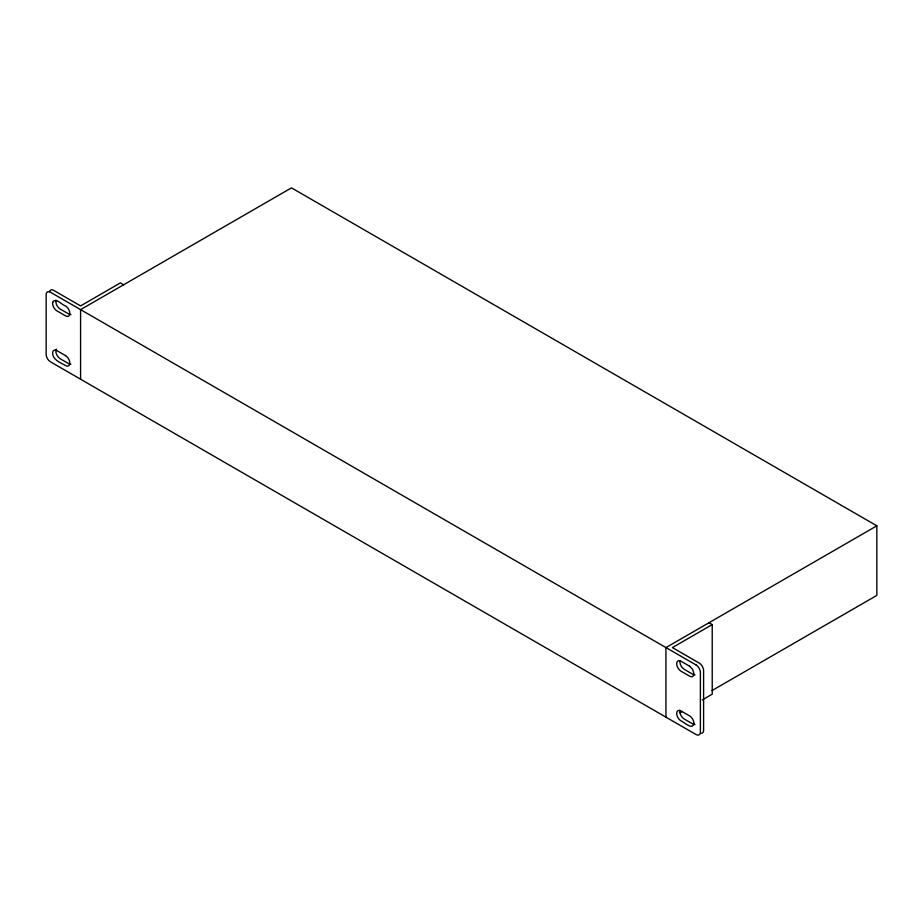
<?xml version="1.0" encoding="UTF-8"?>
<svg xmlns="http://www.w3.org/2000/svg" width="923" height="923" viewBox="0 0 923 923"><rect width="100%" height="100%" fill="white"/><g stroke="black" fill="none" stroke-linecap="round" stroke-linejoin="round"><path stroke-width="1.38" d="M712.118 690.508L876.85 595.404L876.85 525.822L665.945 647.588L665.945 717.159M702.265 699.922L712.221 694.177L712.221 624.594L672.405 647.588L699.299 663.118A6.092 3.519 60 0 1 703.603 670.571L703.603 730.208A6.092 3.519 60 0 1 701.457 733.277M679.87 712.856L682.351 711.414M876.85 525.822L291.483 187.865L80.578 309.632L80.578 379.203M123.624 284.78L120.394 282.911L80.578 305.905L53.684 290.364A6.092 3.519 60 0 0 49.53 291.656M708.991 622.737L712.221 624.594M680.078 660.672A6.092 3.519 60 0 0 684.231 669.325L692.838 674.298A6.092 3.519 60 0 0 694.996 674.875M680.078 710.364A6.092 3.519 60 0 0 684.231 719.029L692.838 723.99A6.092 3.519 60 0 0 694.996 724.567M56.418 349.102A6.092 3.519 60 0 0 60.145 358.712L68.752 363.685A6.092 3.519 60 0 0 70.909 364.262M55.991 300.356A6.092 3.519 60 0 0 60.145 309.009L68.752 313.982A6.092 3.519 60 0 0 70.909 314.558M52.761 302.213L52.611 303.413A6.092 3.519 60 0 0 56.914 310.878L65.521 315.839A6.092 3.519 60 0 0 69.825 313.359A6.092 3.519 60 0 0 65.521 305.905C62.083 305.351 55.703 296.825 52.761 302.213M693.923 723.378C692.827 730.774 683.92 721.948 681.001 720.886A6.092 3.519 60 0 1 676.697 713.433A6.092 3.519 60 0 1 681.001 710.952L689.619 715.913A6.092 3.519 60 0 1 693.923 723.378M696.08 664.975L50.453 292.233A6.092 3.519 60 0 0 46.15 294.714L46.15 354.363A6.092 3.519 60 0 0 50.453 361.816L696.08 734.558A6.092 3.519 60 0 0 700.384 732.077L700.384 672.429A6.092 3.519 60 0 0 696.08 664.975M689.619 666.221L681.001 661.249A6.092 3.519 60 0 0 676.697 663.729A6.092 3.519 60 0 0 681.001 671.194L689.619 676.155A6.092 3.519 60 0 0 693.923 673.675L692.654 669.429L689.619 666.221M65.521 355.609L56.914 350.636A6.092 3.519 60 0 0 52.611 353.117C52.796 360.085 60.595 362.612 65.521 365.543A6.092 3.519 60 0 0 69.825 363.062A6.092 3.519 60 0 0 65.521 355.609"/></g></svg>
